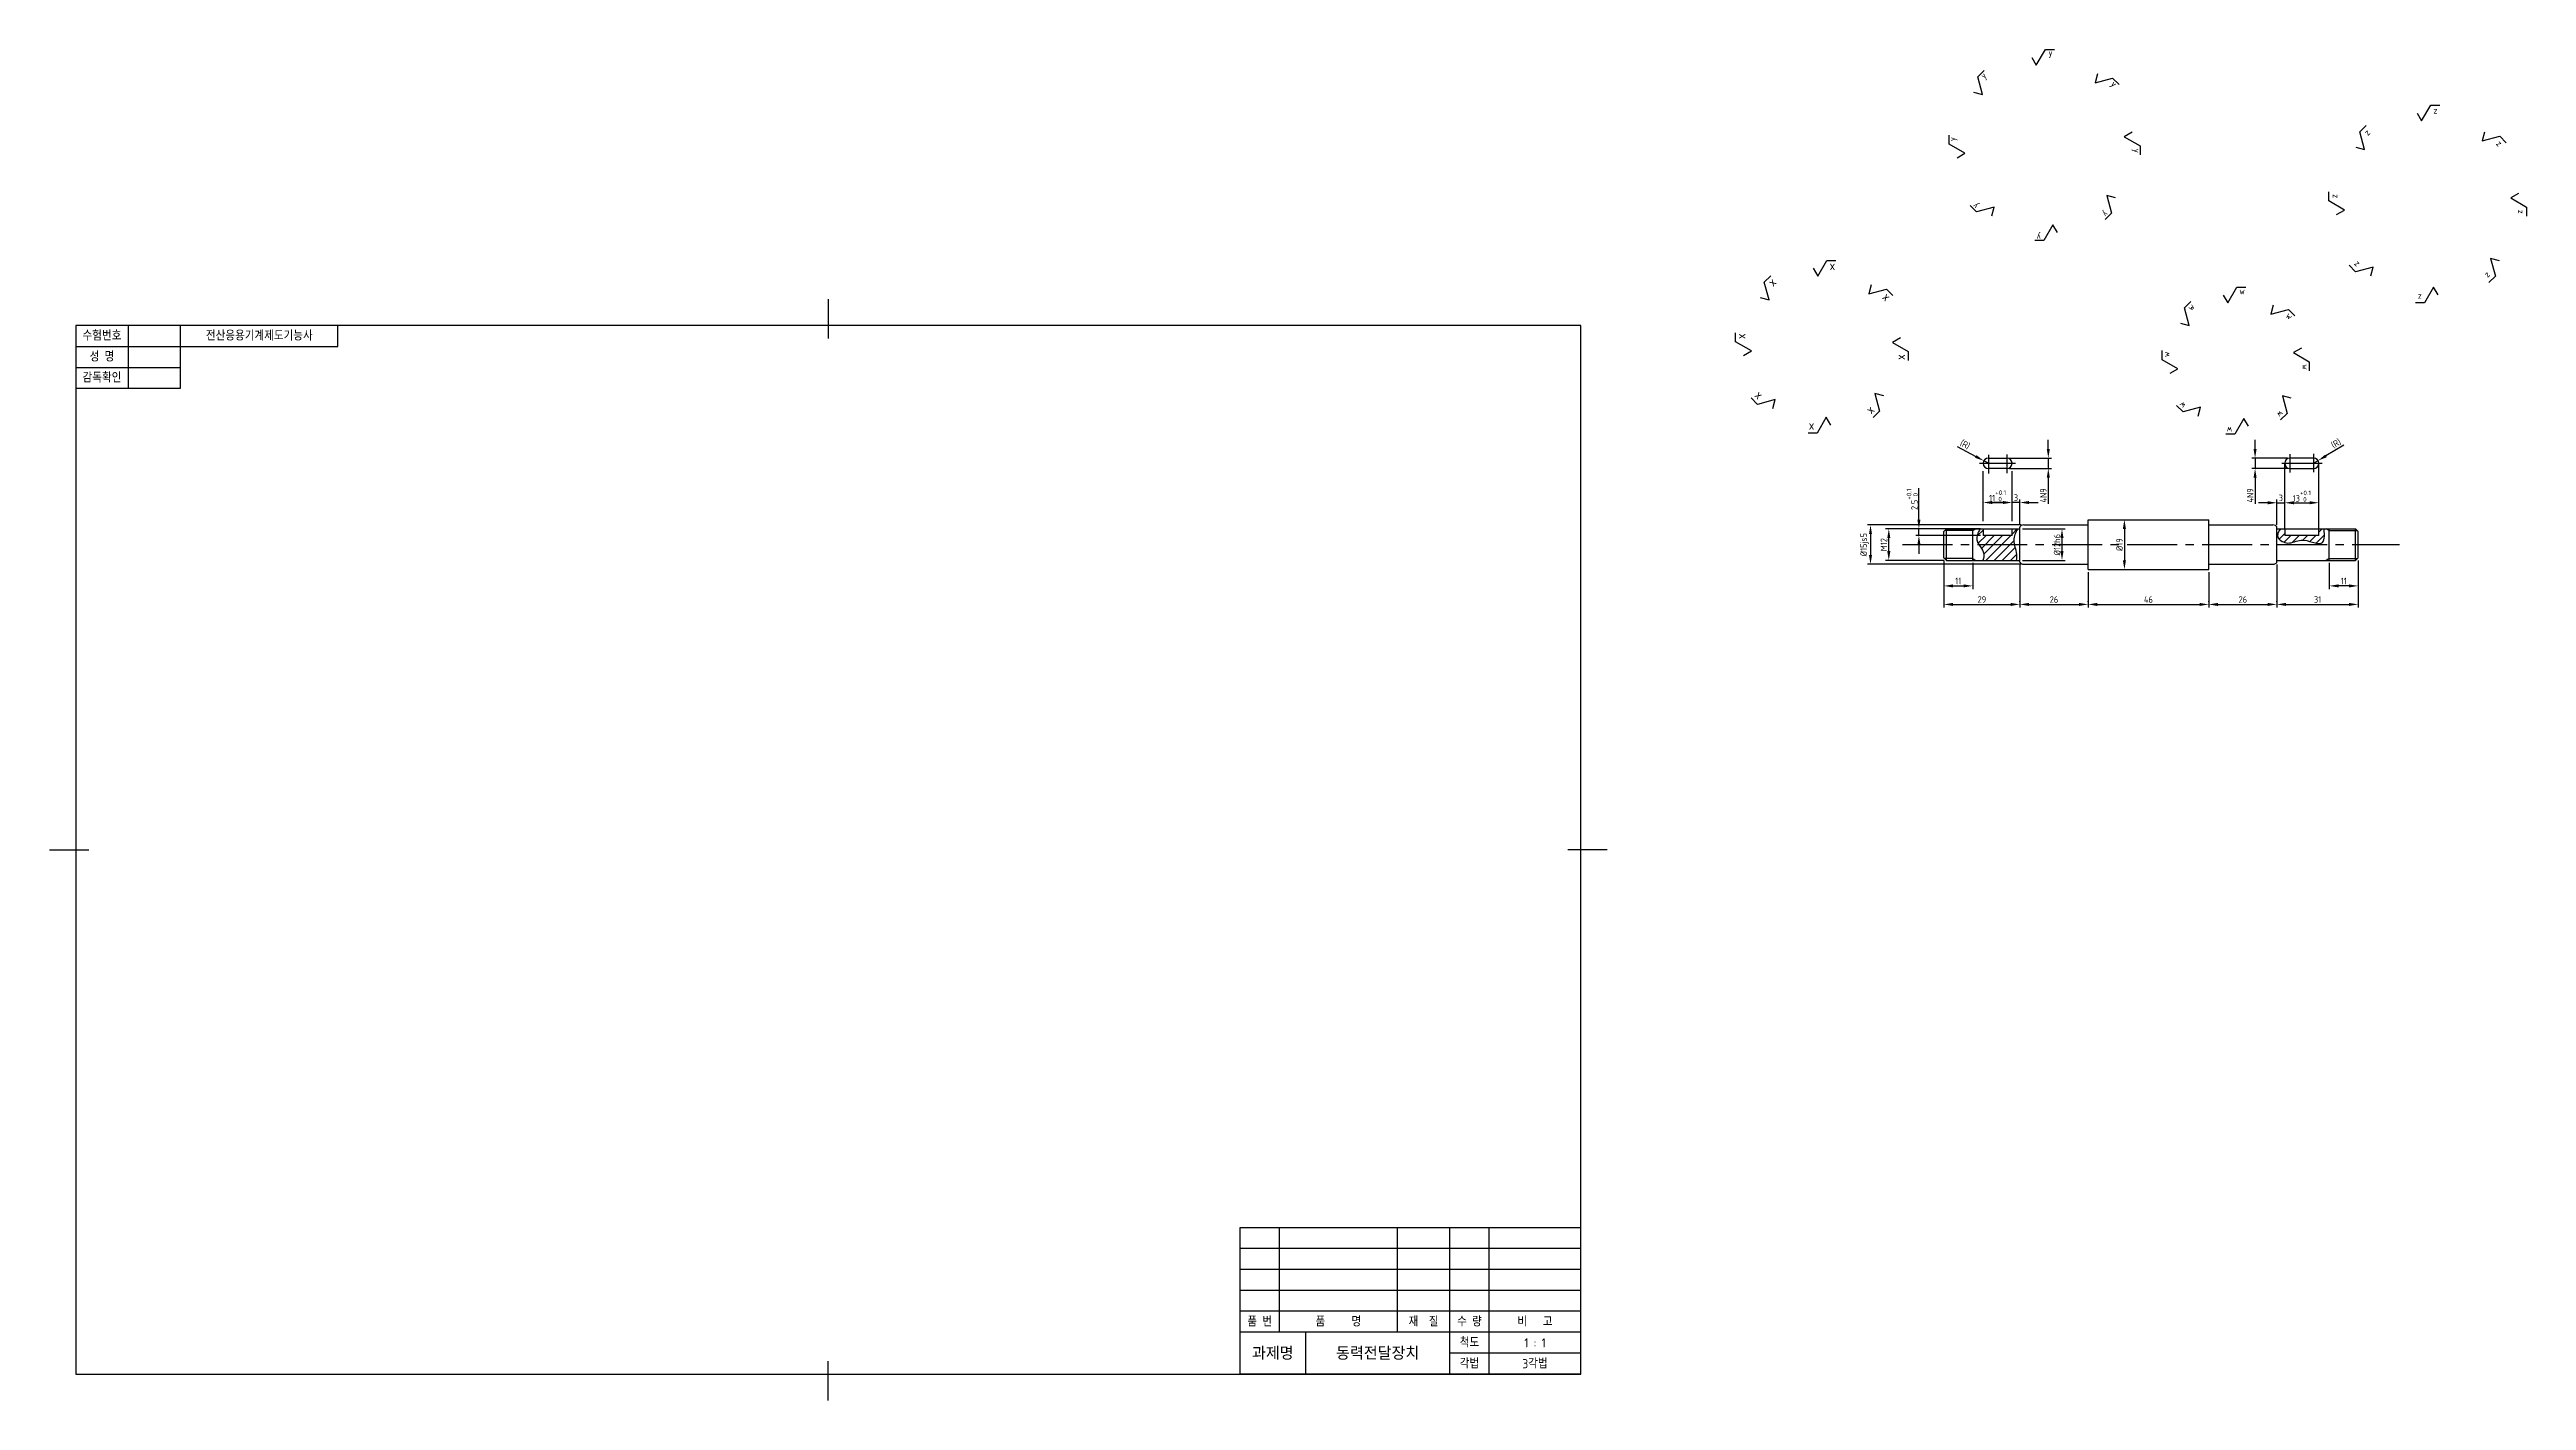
# Model space of a CAD drawing. Header units: millimetres. Extents: x 0 to 945, y 0 to 515.
import ezdxf

# ---------------------------------------------------------------- set-up
doc = ezdxf.new("R2010")
doc.units = ezdxf.units.MM
doc.linetypes.add('CENTER2', pattern=[28.575, 19.05, -3.175, 3.175, -3.175])
for name, color, linetype in [('가는실선', 1, 'Continuous'), ('문자', 2, 'Continuous'), ('외형선', 3, 'Continuous'), ('윤곽선', 4, 'Continuous'), ('중심선', 1, 'CENTER2')]:
    doc.layers.add(name, color=color, linetype=linetype)
doc.styles.get("Standard").update_dxf_attribs({"font": 'isocp.shx', "bigfont": 'whgtxt.shx'})
doc.dimstyles.new('ISO-25', dxfattribs={"dimtxt": 2.5, "dimasz": 3.5, "dimexe": 1.2, "dimexo": 1, "dimtad": 1, "dimdsep": 46, "dimtxsty": 'Standard', "dimcen": 0, "dimclrd": 7, "dimclre": 7, "dimclrt": 2, "dimazin": 2, "dimtfac": 1, "dimtmove": 0, "dimatfit": 3, "dimfxl": 0, "dimlwd": -1, "dimlwe": -1, "dimarcsym": 0})

# ---------------------------------------------------------------- blocks, each defined once
blk = doc.blocks.new('*D15')
at = {"layer": 'Defpoints', "color": 0}
for p in [(712.9, 332.4), (737.42, 332.4), (737.42, 329.9)]:
    blk.add_point(p, dxfattribs=at)
at = {"layer": '외형선', "color": 7}
for p, q in [((712.9, 335.9), (712.9, 347.91)), ((736.42, 332.4), (711.7, 332.4)), ((712.9, 329.9), (712.9, 332.4)), ((736.42, 329.9), (711.7, 329.9)), ((712.9, 326.4), (712.9, 322.9))]:
    blk.add_line(p, q, dxfattribs=at)
for points in [[(712.32, 335.9), (713.49, 335.9), (712.9, 332.4)], [(712.32, 326.4), (713.49, 326.4), (712.9, 329.9)]]:
    blk.add_solid(points, dxfattribs=at)
at = {"layer": '외형선', "color": 2, "insert": (710.37, 343.66), "char_height": 2.5, "attachment_point": 5, "rotation": 90}
blk.add_mtext('2.5{\\H0.7x;\\S+0.1^  0;}', dxfattribs=at)
blk = doc.blocks.new('*D17')
at = {"layer": 'Defpoints', "color": 0}
for p in [(746.42, 359.4), (746.42, 355.4), (762.25, 355.4)]:
    blk.add_point(p, dxfattribs=at)
at = {"layer": '외형선', "color": 7}
for p, q in [((747.42, 359.4), (763.45, 359.4)), ((762.25, 362.9), (762.25, 366.4)), ((762.25, 359.4), (762.25, 355.4)), ((747.42, 355.4), (763.45, 355.4)), ((762.25, 351.9), (762.25, 341.97))]:
    blk.add_line(p, q, dxfattribs=at)
for points in [[(761.66, 362.9), (762.83, 362.9), (762.25, 359.4)], [(761.66, 351.9), (762.83, 351.9), (762.25, 355.4)]]:
    blk.add_solid(points, dxfattribs=at)
at = {"layer": '외형선', "color": 2, "insert": (760.37, 345.18), "char_height": 2.5, "attachment_point": 5, "rotation": 90}
blk.add_mtext('4N9', dxfattribs=at)
blk = doc.blocks.new('*D18')
at = {"layer": 'Defpoints', "color": 0}
for p in [(737.66, 358.35), (739.42, 357.4)]:
    blk.add_point(p, dxfattribs=at)
at = {"layer": '외형선', "color": 7}
for p, q in [((727.54, 363.81), (734.58, 360.01)), ((739.42, 357.4), (737.66, 358.35))]:
    blk.add_line(p, q, dxfattribs=at)
blk.add_solid([(734.85, 360.52), (734.3, 359.5), (737.66, 358.35)], dxfattribs=at)
at = {"layer": '외형선', "color": 2, "insert": (730.47, 364.5), "char_height": 2.5, "attachment_point": 5, "rotation": 331.66271}
blk.add_mtext('(R)', dxfattribs=at)
blk = doc.blocks.new('*D20')
at = {"layer": 'Defpoints', "color": 0}
for p in [(863.42, 357.4), (865.13, 358.43)]:
    blk.add_point(p, dxfattribs=at)
at = {"layer": '외형선', "color": 7}
for p, q in [((875, 364.34), (868.14, 360.23)), ((863.42, 357.4), (865.13, 358.43))]:
    blk.add_line(p, q, dxfattribs=at)
blk.add_solid([(867.84, 360.73), (868.44, 359.73), (865.13, 358.43)], dxfattribs=at)
at = {"layer": '외형선', "color": 2, "insert": (872.04, 364.9), "char_height": 2.5, "attachment_point": 5, "rotation": 30.9431}
blk.add_mtext('(R)', dxfattribs=at)
blk = doc.blocks.new('*D21')
at = {"layer": 'Defpoints', "color": 0}
for p in [(854.42, 359.4), (841.11, 355.4), (854.42, 355.4)]:
    blk.add_point(p, dxfattribs=at)
at = {"layer": '외형선', "color": 7}
for p, q in [((853.42, 359.4), (839.91, 359.4)), ((841.11, 362.9), (841.11, 366.4)), ((841.11, 359.4), (841.11, 355.4)), ((853.42, 355.4), (839.91, 355.4)), ((841.11, 351.9), (841.11, 341.97))]:
    blk.add_line(p, q, dxfattribs=at)
for points in [[(840.52, 362.9), (841.69, 362.9), (841.11, 359.4)], [(840.52, 351.9), (841.69, 351.9), (841.11, 355.4)]]:
    blk.add_solid(points, dxfattribs=at)
at = {"layer": '외형선', "color": 2, "insert": (839.23, 345.18), "char_height": 2.5, "attachment_point": 5, "rotation": 90}
blk.add_mtext('4N9', dxfattribs=at)
blk = doc.blocks.new('*D22')
at = {"layer": 'Defpoints', "color": 0}
for p in [(852.42, 342.35), (852.42, 342.35), (849.42, 332.9)]:
    blk.add_point(p, dxfattribs=at)
at = {"layer": '외형선', "color": 7}
for p, q in [((845.92, 342.35), (842.42, 342.35)), ((849.42, 333.9), (849.42, 343.55)), ((849.42, 342.35), (852.42, 342.35)), ((852.42, 343.35), (852.42, 343.55)), ((855.92, 342.35), (859.42, 342.35))]:
    blk.add_line(p, q, dxfattribs=at)
for points in [[(845.92, 342.94), (845.92, 341.77), (849.42, 342.35)], [(855.92, 342.94), (855.92, 341.77), (852.42, 342.35)]]:
    blk.add_solid(points, dxfattribs=at)
at = {"layer": '외형선', "color": 2, "insert": (850.92, 344.23), "char_height": 2.5, "attachment_point": 5}
blk.add_mtext('3', dxfattribs=at)
blk = doc.blocks.new('*D23')
at = {"layer": 'Defpoints', "color": 0}
for p in [(748.42, 342.45), (748.42, 342.45), (751.42, 332.9)]:
    blk.add_point(p, dxfattribs=at)
at = {"layer": '외형선', "color": 7}
for p, q in [((744.92, 342.45), (741.42, 342.45)), ((748.42, 343.45), (748.42, 343.65)), ((751.42, 342.45), (748.42, 342.45)), ((751.42, 333.9), (751.42, 343.65)), ((754.92, 342.45), (758.42, 342.45))]:
    blk.add_line(p, q, dxfattribs=at)
for points in [[(744.92, 343.03), (744.92, 341.86), (748.42, 342.45)], [(754.92, 343.03), (754.92, 341.86), (751.42, 342.45)]]:
    blk.add_solid(points, dxfattribs=at)
at = {"layer": '외형선', "color": 2, "insert": (749.92, 344.32), "char_height": 2.5, "attachment_point": 5}
blk.add_mtext('3', dxfattribs=at)
blk = doc.blocks.new('*D24')
at = {"layer": 'Defpoints', "color": 0}
for p in [(722.42, 321.4), (733.42, 320.4), (733.42, 310.65)]:
    blk.add_point(p, dxfattribs=at)
at = {"layer": '외형선', "color": 7}
for p, q in [((722.42, 320.4), (722.42, 309.45)), ((733.42, 319.4), (733.42, 309.45)), ((725.92, 310.65), (729.92, 310.65))]:
    blk.add_line(p, q, dxfattribs=at)
for points in [[(725.92, 311.24), (725.92, 310.07), (722.42, 310.65)], [(729.92, 311.24), (729.92, 310.07), (733.42, 310.65)]]:
    blk.add_solid(points, dxfattribs=at)
at = {"layer": '외형선', "color": 2, "insert": (727.92, 312.53), "char_height": 2.5, "attachment_point": 5}
blk.add_mtext('11', dxfattribs=at)
blk = doc.blocks.new('*D25')
at = {"layer": 'Defpoints', "color": 0}
for p in [(880.42, 321.4), (869.42, 320.4), (869.42, 310.65)]:
    blk.add_point(p, dxfattribs=at)
at = {"layer": '외형선', "color": 7}
for p, q in [((869.42, 319.4), (869.42, 309.45)), ((880.42, 320.4), (880.42, 309.45)), ((876.92, 310.65), (872.92, 310.65))]:
    blk.add_line(p, q, dxfattribs=at)
for points in [[(872.92, 311.24), (872.92, 310.07), (869.42, 310.65)], [(876.92, 311.24), (876.92, 310.07), (880.42, 310.65)]]:
    blk.add_solid(points, dxfattribs=at)
at = {"layer": '외형선', "color": 2, "insert": (874.92, 312.53), "char_height": 2.5, "attachment_point": 5}
blk.add_mtext('11', dxfattribs=at)
blk = doc.blocks.new('*D26')
at = {"layer": 'Defpoints', "color": 0}
for p in [(751.42, 319.77), (722.42, 310.65), (751.42, 303.59)]:
    blk.add_point(p, dxfattribs=at)
at = {"layer": '외형선', "color": 7}
for p, q in [((751.42, 318.77), (751.42, 302.39)), ((722.42, 309.65), (722.42, 302.39)), ((725.92, 303.59), (747.92, 303.59))]:
    blk.add_line(p, q, dxfattribs=at)
for points in [[(725.92, 304.17), (725.92, 303), (722.42, 303.59)], [(747.92, 304.17), (747.92, 303), (751.42, 303.59)]]:
    blk.add_solid(points, dxfattribs=at)
at = {"layer": '외형선', "color": 2, "insert": (736.92, 305.46), "char_height": 2.5, "attachment_point": 5}
blk.add_mtext('29', dxfattribs=at)
blk = doc.blocks.new('*D27')
at = {"layer": 'Defpoints', "color": 0}
for p in [(777.42, 316.9), (751.42, 303.59), (777.42, 303.59)]:
    blk.add_point(p, dxfattribs=at)
at = {"layer": '외형선', "color": 7}
for p, q in [((777.42, 315.9), (777.42, 302.39)), ((751.42, 304.59), (751.42, 304.79)), ((754.92, 303.59), (773.92, 303.59))]:
    blk.add_line(p, q, dxfattribs=at)
for points in [[(754.92, 304.17), (754.92, 303), (751.42, 303.59)], [(773.92, 304.17), (773.92, 303), (777.42, 303.59)]]:
    blk.add_solid(points, dxfattribs=at)
at = {"layer": '외형선', "color": 2, "insert": (764.42, 305.46), "char_height": 2.5, "attachment_point": 5}
blk.add_mtext('26', dxfattribs=at)
blk = doc.blocks.new('*D28')
at = {"layer": 'Defpoints', "color": 0}
for p in [(823.42, 316.9), (777.42, 303.59), (823.42, 303.59)]:
    blk.add_point(p, dxfattribs=at)
at = {"layer": '외형선', "color": 7}
for p, q in [((823.42, 315.9), (823.42, 302.39)), ((777.42, 304.59), (777.42, 304.79)), ((780.92, 303.59), (819.92, 303.59))]:
    blk.add_line(p, q, dxfattribs=at)
for points in [[(780.92, 304.17), (780.92, 303), (777.42, 303.59)], [(819.92, 304.17), (819.92, 303), (823.42, 303.59)]]:
    blk.add_solid(points, dxfattribs=at)
at = {"layer": '외형선', "color": 2, "insert": (800.42, 305.46), "char_height": 2.5, "attachment_point": 5}
blk.add_mtext('46', dxfattribs=at)
blk = doc.blocks.new('*D29')
at = {"layer": 'Defpoints', "color": 0}
for p in [(849.42, 319.77), (823.42, 303.59), (849.42, 303.59)]:
    blk.add_point(p, dxfattribs=at)
at = {"layer": '외형선', "color": 7}
for p, q in [((849.42, 318.77), (849.42, 302.39)), ((823.42, 304.59), (823.42, 304.79)), ((826.92, 303.59), (845.92, 303.59))]:
    blk.add_line(p, q, dxfattribs=at)
for points in [[(826.92, 304.17), (826.92, 303), (823.42, 303.59)], [(845.92, 304.17), (845.92, 303), (849.42, 303.59)]]:
    blk.add_solid(points, dxfattribs=at)
at = {"layer": '외형선', "color": 2, "insert": (836.42, 305.46), "char_height": 2.5, "attachment_point": 5}
blk.add_mtext('26', dxfattribs=at)
blk = doc.blocks.new('*D30')
at = {"layer": 'Defpoints', "color": 0}
for p in [(849.42, 303.59), (880.42, 310.65), (880.42, 303.59)]:
    blk.add_point(p, dxfattribs=at)
at = {"layer": '외형선', "color": 7}
for p, q in [((849.42, 304.59), (849.42, 304.79)), ((852.92, 303.59), (876.92, 303.59)), ((880.42, 309.65), (880.42, 302.39))]:
    blk.add_line(p, q, dxfattribs=at)
for points in [[(852.92, 304.17), (852.92, 303), (849.42, 303.59)], [(876.92, 304.17), (876.92, 303), (880.42, 303.59)]]:
    blk.add_solid(points, dxfattribs=at)
at = {"layer": '외형선', "color": 2, "insert": (864.92, 305.46), "char_height": 2.5, "attachment_point": 5}
blk.add_mtext('31', dxfattribs=at)
blk = doc.blocks.new('*D31')
at = {"layer": 'Defpoints', "color": 0}
for p in [(701.42, 332.4), (723.42, 332.4), (723.42, 320.4)]:
    blk.add_point(p, dxfattribs=at)
at = {"layer": '외형선', "color": 7}
for p, q in [((722.42, 332.4), (700.22, 332.4)), ((701.42, 323.9), (701.42, 328.9)), ((722.42, 320.4), (700.22, 320.4))]:
    blk.add_line(p, q, dxfattribs=at)
for points in [[(700.84, 328.9), (702.01, 328.9), (701.42, 332.4)], [(700.84, 323.9), (702.01, 323.9), (701.42, 320.4)]]:
    blk.add_solid(points, dxfattribs=at)
at = {"layer": '외형선', "color": 2, "insert": (699.55, 326.4), "char_height": 2.5, "attachment_point": 5, "rotation": 90}
blk.add_mtext('M12', dxfattribs=at)
blk = doc.blocks.new('*D32')
at = {"layer": 'Defpoints', "color": 0}
for p in [(752.95, 333.9), (694.44, 318.9), (752.95, 318.9)]:
    blk.add_point(p, dxfattribs=at)
at = {"layer": '외형선', "color": 7}
for p, q in [((751.95, 333.9), (693.24, 333.9)), ((694.44, 330.4), (694.44, 322.4)), ((751.95, 318.9), (693.24, 318.9))]:
    blk.add_line(p, q, dxfattribs=at)
for points in [[(693.86, 330.4), (695.03, 330.4), (694.44, 333.9)], [(693.86, 322.4), (695.03, 322.4), (694.44, 318.9)]]:
    blk.add_solid(points, dxfattribs=at)
at = {"layer": '외형선', "color": 2, "insert": (692.21, 326.4), "char_height": 2.5, "attachment_point": 5, "rotation": 90}
blk.add_mtext('%%C15js5', dxfattribs=at)
blk = doc.blocks.new('*D33')
at = {"layer": 'Defpoints', "color": 0}
for p in [(751.42, 332.4), (751.42, 320.4), (767.47, 320.4)]:
    blk.add_point(p, dxfattribs=at)
at = {"layer": '외형선', "color": 7}
for p, q in [((752.42, 332.4), (768.67, 332.4)), ((767.47, 328.9), (767.47, 323.9)), ((752.42, 320.4), (768.67, 320.4))]:
    blk.add_line(p, q, dxfattribs=at)
for points in [[(766.89, 328.9), (768.06, 328.9), (767.47, 332.4)], [(766.89, 323.9), (768.06, 323.9), (767.47, 320.4)]]:
    blk.add_solid(points, dxfattribs=at)
at = {"layer": '외형선', "color": 2, "insert": (765.6, 326.4), "char_height": 2.5, "attachment_point": 5, "rotation": 90}
blk.add_mtext('%%C12h6', dxfattribs=at)

msp = doc.modelspace()

# ---------------------------------------------------------------- hatches: boundary and pattern name
at = {"layer": '가는실선'}
h = msp.add_hatch(dxfattribs=at)
h.set_pattern_fill('ANSI31', color=256, scale=0.7)
edge = h.paths.add_edge_path()
edge.add_spline(control_points=[(749.264, 326.399), (749.133, 326.971), (748.799, 329.047), (749.726, 330.999), (750.601, 332.399)], knot_values=[2.0219912, 2.0219912, 2.0219912, 2.0219912, 3.778495, 8.4634837, 8.4634837, 8.4634837, 8.4634837], degree=3, periodic=0)
edge.add_line((750.601, 332.399), (749.654, 332.399))
edge.add_line((749.654, 332.399), (748.419, 332.399))
edge.add_line((748.419, 332.399), (748.419, 329.899))
edge.add_line((748.419, 329.899), (737.419, 329.899))
edge.add_line((737.419, 329.899), (737.419, 332.399))
edge.add_line((737.419, 332.399), (736.296, 332.399))
edge.add_spline(control_points=[(736.296, 332.399), (735.407, 330.959), (734.439, 328.91), (735.437, 326.982), (735.798, 326.399)], knot_values=[1.3195065, 1.3195065, 1.3195065, 1.3195065, 5.8751098, 7.8583444, 7.8583444, 7.8583444, 7.8583444], degree=3, periodic=0)
edge.add_line((735.798, 326.399), (749.264, 326.399))
edge = h.paths.add_edge_path()
edge.add_spline(control_points=[(749.988, 320.399), (750.125, 321.186), (750.275, 323.185), (749.538, 325.202), (749.264, 326.399)], knot_values=[8.4634837, 8.4634837, 8.4634837, 8.4634837, 10.8563751, 14.5339943, 14.5339943, 14.5339943, 14.5339943], degree=3, periodic=0)
edge.add_line((749.264, 326.399), (735.798, 326.399))
edge.add_spline(control_points=[(735.798, 326.399), (736.505, 325.257), (738.07, 323.346), (737.645, 321.259), (737.326, 320.399)], knot_values=[7.8583444, 7.8583444, 7.8583444, 7.8583444, 11.7462286, 14.4014652, 14.4014652, 14.4014652, 14.4014652], degree=3, periodic=0)
edge.add_line((737.326, 320.399), (749.654, 320.399))
edge.add_line((749.654, 320.399), (749.988, 320.399))
h = msp.add_hatch(dxfattribs=at)
h.set_pattern_fill('ANSI31', color=256, scale=0.7)
edge = h.paths.add_edge_path()
edge.add_spline(control_points=[(850.68, 332.399), (849.793, 331.166), (848.866, 328.791), (854.217, 326.019), (859.095, 329.612), (867.54, 324.705), (867.679, 329.714), (867.427, 332.399)], knot_values=[3.0539901, 3.0539901, 3.0539901, 3.0539901, 7.0895141, 11.2968121, 16.535366, 24.2620377, 30.4985462, 30.4985462, 30.4985462, 30.4985462], degree=3, periodic=0)
edge.add_line((867.427, 332.399), (867.3, 332.399))
edge.add_line((867.3, 332.399), (865.419, 332.399))
edge.add_line((865.419, 332.399), (865.419, 329.899))
edge.add_line((865.419, 329.899), (852.419, 329.899))
edge.add_line((852.419, 329.899), (852.419, 332.399))
edge.add_line((852.419, 332.399), (850.919, 332.399))
edge.add_line((850.919, 332.399), (850.68, 332.399))

# ---------------------------------------------------------------- linework, layer by layer
for p, q in [((723.419, 331.723), (722.742, 331.723)), ((733.419, 331.723), (723.419, 331.723)), ((733.419, 331.723), (734.591, 332.399)), ((869.419, 331.723), (868.247, 332.399)), ((869.419, 331.723), (879.419, 331.723)), ((879.419, 331.723), (880.095, 331.723)), ((723.419, 321.076), (722.742, 321.076)), ((733.419, 321.076), (723.419, 321.076)), ((733.419, 321.076), (734.591, 320.399)), ((869.419, 321.076), (868.247, 320.399)), ((869.419, 321.076), (879.419, 321.076)), ((879.419, 321.076), (880.095, 321.076))]:
    msp.add_line(p, q, dxfattribs=at)
for points, knots in [([(736.296, 332.399), (735.407, 330.959), (733.864, 327.692), (738.199, 323.978), (737.645, 321.259), (737.326, 320.399)], [1.3195065, 1.3195065, 1.3195065, 1.3195065, 5.8751098, 11.7462286, 14.4014652, 14.4014652, 14.4014652, 14.4014652]), ([(750.601, 332.399), (749.726, 330.999), (748.27, 327.932), (750.319, 323.763), (750.125, 321.186), (749.988, 320.399)], [2.0219912, 2.0219912, 2.0219912, 2.0219912, 6.70698, 12.1411029, 14.5339943, 14.5339943, 14.5339943, 14.5339943]), ([(850.68, 332.399), (849.793, 331.166), (848.866, 328.791), (854.217, 326.019), (859.095, 329.612), (867.54, 324.705), (867.679, 329.714), (867.427, 332.399)], [3.0539901, 3.0539901, 3.0539901, 3.0539901, 7.0895141, 11.2968121, 16.535366, 24.2620377, 30.4985462, 30.4985462, 30.4985462, 30.4985462])]:
    msp.add_open_spline(points, degree=3, knots=knots, dxfattribs=at)
at = {"layer": '외형선'}
for p, q in [((755.947, 512.208), (757.679, 509.208)), ((757.679, 509.208), (761.143, 515.208)), ((761.143, 515.208), (764.607, 515.208)), ((735.313, 504.762), (737.762, 507.212)), ((737.106, 498.07), (735.313, 504.762)), ((780.999, 505.882), (780.102, 502.536)), ((780.102, 502.536), (786.794, 504.329)), ((786.794, 504.329), (789.244, 501.879)), ((733.76, 498.967), (737.106, 498.07)), ((904.605, 488.001), (908.069, 494.001)), ((908.069, 494.001), (911.533, 494.001)), ((724.434, 479.112), (724.434, 482.576)), ((794.239, 483.695), (791.239, 481.963)), ((791.239, 481.963), (797.239, 478.498)), ((881.073, 483.784), (883.523, 486.233)), ((882.866, 477.092), (881.073, 483.784)), ((902.873, 491.001), (904.605, 488.001)), ((928.587, 483.689), (927.69, 480.343)), ((927.69, 480.343), (934.383, 482.137)), ((934.383, 482.137), (936.832, 479.687)), ((730.434, 475.648), (724.434, 479.112)), ((727.434, 473.915), (730.434, 475.648)), ((797.239, 478.498), (797.239, 475.034)), ((879.52, 477.988), (882.866, 477.092)), ((734.879, 453.281), (732.43, 455.731)), ((741.571, 455.074), (734.879, 453.281)), ((740.675, 451.728), (741.571, 455.074)), ((787.913, 458.643), (784.567, 459.54)), ((784.567, 459.54), (786.361, 452.848)), ((869.209, 457.47), (869.209, 460.935)), ((875.209, 454.006), (869.209, 457.47)), ((872.209, 452.274), (875.209, 454.006)), ((941.6, 460.337), (938.6, 458.605)), ((938.6, 458.605), (944.6, 455.141)), ((944.6, 455.141), (944.6, 451.677)), ((763.994, 448.402), (760.53, 442.402)), ((765.726, 445.402), (763.994, 448.402)), ((786.361, 452.848), (783.911, 450.398)), ((674.305, 428.805), (677.769, 434.805)), ((677.769, 434.805), (681.233, 434.805)), ((760.53, 442.402), (757.066, 442.402)), ((934.288, 434.623), (930.942, 435.519)), ((930.942, 435.519), (932.735, 428.827)), ((653.945, 426.46), (656.394, 428.909)), ((655.738, 419.768), (653.945, 426.46)), ((672.573, 431.805), (674.305, 428.805)), ((694.72, 425.413), (693.824, 422.067)), ((879.426, 430.475), (876.976, 432.924)), ((886.118, 432.268), (879.426, 430.475)), ((885.221, 428.922), (886.118, 432.268)), ((932.735, 428.827), (930.286, 426.378)), ((297, 420), (297, 405)), ((652.392, 420.664), (655.738, 419.768)), ((693.824, 422.067), (700.516, 423.86)), ((700.516, 423.86), (702.965, 421.411)), ((814.184, 416.647), (816.633, 419.096)), ((815.977, 409.955), (814.184, 416.647)), ((828.928, 421.591), (830.66, 418.591)), ((830.66, 418.591), (834.124, 424.591)), ((834.124, 424.591), (837.588, 424.591)), ((848.045, 417.662), (847.149, 414.316)), ((847.149, 414.316), (853.841, 416.109)), ((853.841, 416.109), (856.29, 413.659)), ((905.739, 418.61), (902.275, 418.61)), ((909.203, 424.61), (905.739, 418.61)), ((910.935, 421.61), (909.203, 424.61)), ((30, 410), (30, 386)), ((50, 386), (50, 410)), ((110, 402), (110, 410)), ((642.999, 403.713), (642.999, 407.177)), ((812.631, 410.851), (815.977, 409.955)), ((10, 402), (50, 402)), ((50, 402), (110, 402)), ((648.999, 400.248), (642.999, 403.713)), ((645.999, 398.516), (648.999, 400.248)), ((705.861, 405.232), (702.861, 403.5)), ((702.861, 403.5), (708.861, 400.036)), ((708.861, 400.036), (708.861, 396.572)), ((805.702, 396.93), (805.702, 400.394)), ((811.702, 393.466), (805.702, 396.93)), ((858.785, 401.365), (855.785, 399.633)), ((855.785, 399.633), (861.785, 396.169)), ((10, 394), (50, 394)), ((808.702, 391.734), (811.702, 393.466)), ((861.785, 396.169), (861.785, 392.705)), ((10, 386), (50, 386)), ((651.345, 379.888), (648.895, 382.338)), ((658.037, 381.682), (651.345, 379.888)), ((657.14, 378.336), (658.037, 381.682)), ((699.469, 383.084), (696.123, 383.981)), ((696.123, 383.981), (697.916, 377.289)), ((813.646, 376.99), (811.196, 379.44)), ((820.338, 378.783), (813.646, 376.99)), ((819.441, 375.437), (820.338, 378.783)), ((854.855, 382.248), (851.509, 383.144)), ((851.509, 383.144), (853.303, 376.452)), ((674.092, 368.943), (670.628, 368.943)), ((677.556, 374.943), (674.092, 368.943)), ((679.288, 371.943), (677.556, 374.943)), ((697.916, 377.289), (695.467, 374.839)), ((833.363, 368.508), (829.899, 368.508)), ((836.827, 374.508), (833.363, 368.508)), ((838.559, 371.508), (836.827, 374.508)), ((853.303, 376.452), (850.853, 374.002)), ((739.419, 359.399), (746.419, 359.399)), ((863.419, 359.399), (854.419, 359.399)), ((737.419, 335.399), (737.419, 354.399)), ((746.419, 355.399), (739.419, 355.399)), ((748.419, 335.399), (748.419, 354.399)), ((852.419, 332.399), (852.419, 357.399)), ((854.419, 355.399), (863.419, 355.399)), ((865.419, 332.399), (865.419, 357.399)), ((722.419, 331.399), (723.419, 332.399)), ((722.419, 330.787), (722.419, 331.399)), ((722.419, 321.399), (722.419, 330.787)), ((723.419, 331.665), (723.419, 332.399)), ((723.419, 332.399), (736.33, 332.399)), ((723.419, 320.399), (723.419, 331.665)), ((733.419, 326.399), (733.419, 332.399)), ((736.33, 332.399), (737.419, 332.399)), ((737.419, 332.399), (737.419, 329.899)), ((737.419, 332.399), (748.419, 332.399)), ((748.419, 332.399), (749.654, 332.399)), ((748.419, 329.899), (748.419, 332.399)), ((749.654, 332.399), (751.419, 332.399)), ((751.419, 332.104), (751.419, 333.033)), ((751.419, 319.765), (751.419, 332.104)), ((751.955, 333.631), (751.669, 333.466)), ((752.955, 333.899), (777.419, 333.899)), ((777.419, 334.736), (777.419, 335.899)), ((777.419, 335.899), (823.419, 335.899)), ((777.419, 316.899), (777.419, 334.736)), ((823.419, 334.736), (823.419, 335.899)), ((823.419, 316.899), (823.419, 334.736)), ((823.419, 333.899), (847.883, 333.899)), ((848.883, 333.631), (849.169, 333.466)), ((849.419, 332.104), (849.419, 333.033)), ((849.419, 332.399), (850.919, 332.399)), ((849.419, 319.765), (849.419, 332.104)), ((850.919, 332.399), (852.419, 332.399)), ((852.419, 332.399), (852.419, 329.899)), ((852.419, 332.399), (865.419, 332.399)), ((865.419, 332.399), (867.3, 332.399)), ((865.419, 329.899), (865.419, 332.399)), ((867.3, 332.399), (879.419, 332.399)), ((869.419, 326.399), (869.419, 332.399)), ((879.419, 331.665), (879.419, 332.399)), ((880.419, 331.399), (879.419, 332.399)), ((879.419, 320.399), (879.419, 331.665)), ((880.419, 330.787), (880.419, 331.399)), ((880.419, 321.399), (880.419, 330.787)), ((722.419, 321.399), (723.419, 320.399)), ((733.419, 320.399), (733.419, 326.399)), ((748.419, 329.899), (737.419, 329.899)), ((865.419, 329.899), (852.419, 329.899)), ((869.419, 320.399), (869.419, 326.399)), ((880.419, 321.399), (879.419, 320.399)), ((723.419, 320.399), (736.33, 320.399)), ((736.33, 320.399), (749.654, 320.399)), ((749.654, 320.399), (751.419, 320.399)), ((751.955, 319.167), (751.669, 319.332)), ((752.955, 318.899), (777.419, 318.899)), ((777.419, 316.899), (823.419, 316.899)), ((823.419, 318.899), (847.883, 318.899)), ((848.883, 319.167), (849.169, 319.332)), ((849.419, 320.399), (850.919, 320.399)), ((850.919, 320.399), (867.3, 320.399)), ((867.3, 320.399), (879.419, 320.399)), ((0, 210), (15, 210)), ((594, 210), (579, 210)), ((454, 66), (584, 66)), ((454, 10), (454, 66)), ((584, 58), (454, 58)), ((469, 26), (469, 66)), ((514, 26), (514, 66)), ((534, 10), (534, 66)), ((549, 10), (549, 66)), ((584, 50), (454, 50)), ((584, 42), (454, 42)), ((584, 34), (454, 34)), ((584, 26), (454, 26)), ((479, 26), (479, 10)), ((297, 0), (297, 15)), ((584, 10), (454, 10)), ((584, 18), (534, 18))]:
    msp.add_line(p, q, dxfattribs=at)
at = {"layer": '외형선', "color": 7}
for p, q in [((740.919, 342.446), (744.919, 342.446)), ((855.919, 342.354), (861.919, 342.354)), ((791.267, 332.399), (791.267, 320.399))]:
    msp.add_line(p, q, dxfattribs=at)
at = {"layer": '외형선'}
for centre, radius, start, end in [((739.419, 357.399), 2, 90, 270), ((746.419, 357.399), 2, 270, 90), ((854.419, 357.399), 2, 90, 270), ((863.419, 357.399), 2, 270, 90), ((751.919, 333.033), 0.5, 120, 180), ((752.955, 331.899), 2, 90, 120), ((847.883, 331.899), 2, 60, 90), ((848.919, 333.033), 0.5, 0, 60), ((751.919, 319.765), 0.5, 180, 240), ((752.955, 320.899), 2, 240, 270), ((847.883, 320.899), 2, 270, 300), ((848.919, 319.765), 0.5, 300, 0)]:
    msp.add_arc(centre, radius, start, end, dxfattribs=at)
at = {"layer": '외형선', "color": 7}
for points in [[(740.919, 343.03), (740.919, 341.863), (737.419, 342.446)], [(744.919, 343.03), (744.919, 341.863), (748.419, 342.446)], [(855.919, 342.937), (855.919, 341.771), (852.419, 342.354)], [(861.919, 342.937), (861.919, 341.771), (865.419, 342.354)], [(790.684, 332.399), (791.851, 332.399), (791.267, 335.899)], [(790.684, 320.399), (791.851, 320.399), (791.267, 316.899)]]:
    msp.add_solid(points, dxfattribs=at)
at = {"layer": '윤곽선'}
msp.add_lwpolyline([(10, 10), (584, 10), (584, 410), (10, 410)], close=True, dxfattribs=at)
at = {"layer": '중심선'}
for p, q in [((739.419, 360.675), (739.419, 353.538)), ((746.419, 360.707), (746.419, 353.602)), ((854.419, 360.908), (854.419, 353.873)), ((863.419, 361.052), (863.419, 353.997)), ((735.993, 357.399), (749.768, 357.399)), ((851.311, 357.399), (866.691, 357.399)), ((706.619, 326.399), (896.219, 326.399))]:
    msp.add_line(p, q, dxfattribs=at)

# ---------------------------------------------------------------- texts
at = {"layer": '문자', "attachment_point": 5}
for s, width, heights, insert, char_height in [('수험번호', 20, [0], (20, 406), 3.5), ('전산응용기계제도기능사', 54.84698, [0], (80, 406), 3.5), ('성 명', 20, [0], (20, 398), 3.5), ('감독확인', 20, [0], (20, 390), 3.5), ('품 번', 25, [0], (461.5, 30), 3.5), ('품     명', 38.9161, [0], (491.5, 30), 3.5), ('재  질', 25, [3.5], (524, 30), 3.5), ('수 량', 25, [0], (541.5, 30), 3.5), ('비   고', 25, [0], (566.5, 30), 3.5), ('과제명', 25, [0], (466.5, 18), 5), ('동력전달장치', 43.08887, [0], (506.5, 18), 5), ('척도', 25, [0], (541.5, 22), 3.5), ('1 : 1', 25, [0], (566.5, 22), 3.5), ('각법', 25, [0], (541.5, 14), 3.5), ('3각법', 25, [0], (566.5, 14), 3.5)]:
    msp.add_mtext_dynamic_manual_height_columns(s, width=width, gutter_width=12.5, heights=heights, dxfattribs=dict(at, insert=insert, char_height=char_height))
at = {"layer": '외형선', "attachment_point": 1}
for s, width, insert, char_height in [('y', 4.7433, (762.29, 515.284), 2.5), ('z', 4.7433, (909.092, 493.213), 2.5), ('x', 4.67242, (678.829, 434.578), 3.5), ('w', 4.7433, (835.118, 424.363), 2.5)]:
    msp.add_mtext_dynamic_manual_height_columns(s, width=width, gutter_width=12.5, heights=[0], dxfattribs=dict(at, insert=insert, char_height=char_height))
for s, width, insert, char_height, rotation in [('y', 4.7433, (736.07, 505.627), 2.5, 45), ('y', 4.7433, (787.659, 503.572), 2.5, 315), ('z', 4.7433, (882.354, 483.95), 2.5, 45), ('y', 4.7433, (724.358, 480.258), 2.5, 90), ('y', 4.7433, (797.316, 477.352), 2.5, 270), ('z', 4.7433, (934.548, 480.856), 2.5, 315), ('y', 4.7433, (734.015, 454.038), 2.5, 135), ('y', 4.7433, (785.604, 451.983), 2.5, 225), ('z', 4.7433, (869.997, 458.493), 2.5, 90), ('z', 4.7433, (943.811, 454.118), 2.5, 270), ('y', 4.7433, (759.384, 442.326), 2.5, 180), ('x', 4.67242, (654.855, 427.049), 3.5, 45), ('z', 4.7433, (879.26, 431.755), 2.5, 135), ('z', 4.7433, (931.455, 428.661), 2.5, 225), ('x', 4.67242, (701.105, 422.949), 3.5, 315), ('w', 4.7433, (815.049, 417.188), 2.5, 45), ('z', 4.7433, (904.716, 419.398), 2.5, 180), ('x', 4.67242, (643.227, 404.773), 3.5, 90), ('w', 4.7433, (854.382, 415.244), 2.5, 315), ('x', 4.67242, (708.634, 398.975), 3.5, 270), ('w', 4.7433, (805.93, 397.924), 2.5, 90), ('w', 4.7433, (861.556, 395.175), 2.5, 270), ('x', 4.67242, (650.755, 380.799), 3.5, 135), ('x', 4.67242, (697.005, 376.699), 3.5, 225), ('w', 4.7433, (813.104, 377.855), 2.5, 135), ('x', 4.67242, (673.031, 369.17), 3.5, 180), ('w', 4.7433, (832.369, 368.736), 2.5, 180), ('w', 4.7433, (852.438, 375.911), 2.5, 225)]:
    msp.add_mtext_dynamic_manual_height_columns(s, width=width, gutter_width=12.5, heights=[0], dxfattribs=dict(at, insert=insert, char_height=char_height, rotation=rotation))
at = {"layer": '외형선', "color": 2, "char_height": 2.5, "attachment_point": 5}
for s, insert in [('11{\\H0.7x;\\S+0.1^  0;}', (742.919, 344.983)), ('13{\\H0.7x;\\S+0.1^  0;}', (858.919, 344.89))]:
    msp.add_mtext(s, dxfattribs=dict(at, insert=insert))
at = {"layer": '외형선', "color": 2, "insert": (789.392, 326.399), "char_height": 2.5, "attachment_point": 5, "rotation": 90}
msp.add_mtext('%%C19', dxfattribs=at)

# ---------------------------------------------------------------- dimensions: what is measured, and where the dimension line sits
at = {"layer": '외형선'}
for center, mpoint, picture, middle in [((739.419, 357.399), (737.659, 358.349), '*D18', (730.467, 364.499)), ((863.419, 357.399), (865.134, 358.428), '*D20', (872.039, 364.899))]:
    dim = msp.add_radius_dim(center=center, mpoint=mpoint, text='(R)', dimstyle='ISO-25', dxfattribs=at)
    dim.commit()
    dim.dimension.update_dxf_attribs({"geometry": picture, "text_midpoint": middle})
for base, p1, p2, text, picture, middle in [((762.248, 355.399), (746.419, 359.399), (746.419, 355.399), '<>N9', '*D17', (760.373, 345.185)), ((712.905, 332.399), (737.419, 329.899), (737.419, 332.399), '<>{\\H0.7x;\\S+0.1^  0;}', '*D15', (710.368, 343.656)), ((694.445, 318.899), (752.955, 333.899), (752.955, 318.899), '%%C<>js5', '*D32', (692.206, 326.399)), ((701.423, 332.399), (723.419, 320.399), (723.419, 332.399), 'M<>', '*D31', (699.548, 326.399)), ((767.475, 320.399), (751.419, 332.399), (751.419, 320.399), '%%C<>h6', '*D33', (765.599, 326.399))]:
    dim = msp.add_linear_dim(base=base, p1=p1, p2=p2, angle=90, text=text, dimstyle='ISO-25', dxfattribs=at)
    dim.commit()
    dim.dimension.update_dxf_attribs({"geometry": picture, "text_midpoint": middle})
dim = msp.add_linear_dim(base=(841.108, 355.399), p1=(854.419, 359.399), p2=(854.419, 355.399), angle=90, text='<>N9', dimstyle='ISO-25', dxfattribs=at)
dim.commit()
dim.dimension.update_dxf_attribs({"geometry": '*D21', "text_midpoint": (841.108, 345.185), "dimtype": 160})
for base, p1, p2, picture, middle in [((748.419, 342.446), (751.419, 332.899), (748.419, 342.446), '*D23', (749.919, 344.321)), ((852.419, 342.354), (849.419, 332.899), (852.419, 342.354), '*D22', (850.919, 344.229)), ((733.419, 310.653), (722.419, 321.399), (733.419, 320.399), '*D24', (727.919, 312.528)), ((869.419, 310.653), (880.419, 321.399), (869.419, 320.399), '*D25', (874.919, 312.528)), ((751.419, 303.587), (722.419, 310.653), (751.419, 319.765), '*D26', (736.919, 305.463)), ((777.419, 303.587), (751.419, 303.587), (777.419, 316.899), '*D27', (764.419, 305.463)), ((823.419, 303.587), (777.419, 303.587), (823.419, 316.899), '*D28', (800.419, 305.462)), ((849.419, 303.587), (823.419, 303.587), (849.419, 319.765), '*D29', (836.419, 305.463)), ((880.419, 303.587), (849.419, 303.587), (880.419, 310.653), '*D30', (864.919, 305.462))]:
    dim = msp.add_linear_dim(base=base, p1=p1, p2=p2, dimstyle='ISO-25', dxfattribs=at)
    dim.commit()
    dim.dimension.update_dxf_attribs({"geometry": picture, "text_midpoint": middle})

doc.saveas('drawing.dxf')
